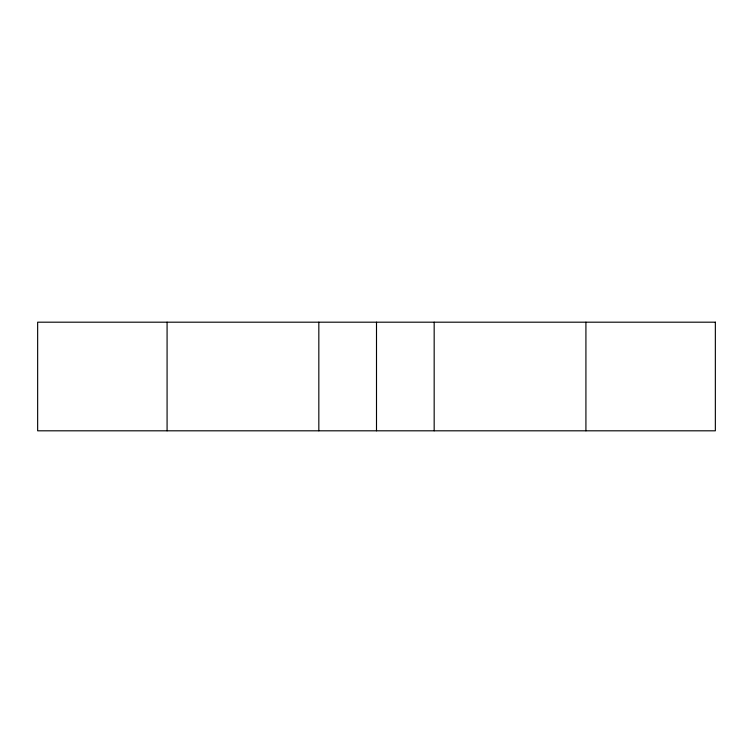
<?xml version="1.0" encoding="UTF-8"?>
<svg xmlns="http://www.w3.org/2000/svg" width="753" height="753" viewBox="0 0 753 753"><rect width="100%" height="100%" fill="white"/><g stroke="black" fill="none" stroke-linecap="round" stroke-linejoin="round"><path stroke-width="1.13" d="M585.919 322.19L585.919 430.81M434.17 322.19L434.17 430.81M376.5 322.19L376.5 430.81M318.83 322.19L318.83 430.81M167.081 322.19L167.081 430.81M715.35 322.19L37.65 322.19L37.65 430.81L715.35 430.81L715.35 322.19"/></g></svg>
